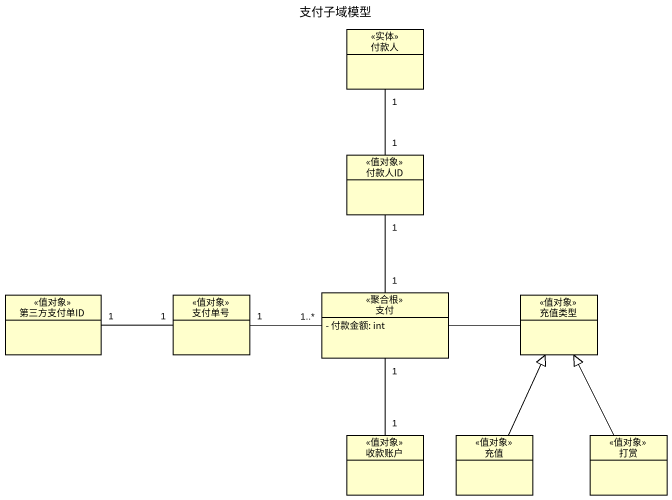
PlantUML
@startuml
title 支付子域模型
hide circle
hide empty members
skinparam classAttributeIconSize 0
class 付款人 <<实体>>
class 付款人ID <<值对象>>
class 第三方支付单ID <<值对象>>
class 支付单号 <<值对象>>
class 支付 <<聚合根>> {
  - 付款金额: int
}
class 充值类型 <<值对象>>
class 收款账户 <<值对象>>
class 充值 <<值对象>>
class 打赏 <<值对象>>
付款人 "1" -- "1" 付款人ID
支付单号 "1" -left- "1" 第三方支付单ID
支付单号 "1" -right- "1..*" 支付
支付 "1" -up- "1" 付款人ID
支付 -right- 充值类型
收款账户 "1" -up- "1" 支付
充值 -up-|> 充值类型
打赏 -up-|> 充值类型
@enduml
